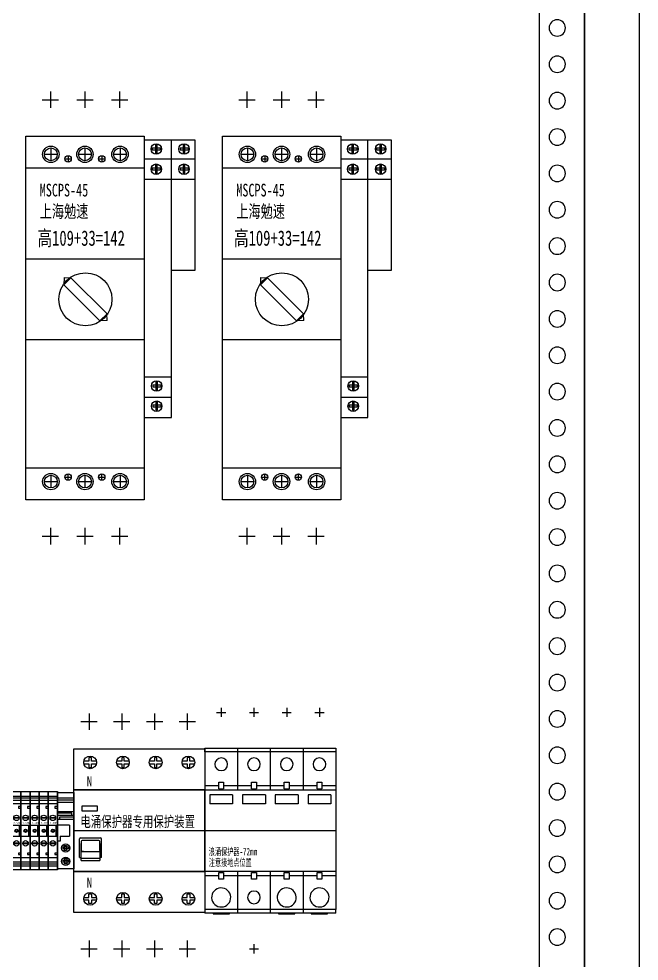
# Model space of a CAD drawing. Extents: x 1560922 to 1561522, y 398421 to 400221.
# Drawn here: x 1561181 to 1561522, y 398803 to 399321 of the extents above; entities that cross this region are included whole.
import ezdxf
from ezdxf.enums import TextEntityAlignment as Align

# ---------------------------------------------------------------- set-up
doc = ezdxf.new("R2010")
doc.units = 0
doc.header["$MEASUREMENT"] = 0
for name, color, linetype in [('dian', 7, 'Continuous'), ('EQUIP-插座', 3, 'Continuous'), ('LY-JS-BJ', 7, 'Continuous'), ('LY-JS-YQJ', 7, 'Continuous'), ('布置图', 20, 'Continuous'), ('注释', 1, 'Continuous'), ('照明平面设备层', 1, 'Continuous')]:
    doc.layers.add(name, color=color, linetype=linetype)
doc.layers.add('LY-二次控制图', color=7, linetype='Continuous', lineweight=18)
doc.styles.add('-宋体', font='', dxfattribs={"width": 0.65})
doc.styles.add('LY-SJ-元器件', font='', dxfattribs={"width": 0.6, "height": 4})
doc.styles.get('-宋体').set_extended_font_data('NSimSun')
doc.styles.get('LY-SJ-元器件').set_extended_font_data('SimSun')

# ---------------------------------------------------------------- blocks, each defined once
blk = doc.blocks.new('UK-2.5 5组')
at = {"layer": 'LY-JS-YQJ'}
for p, q in [((0, 19.03), (5, 19.03)), ((0, 17.96), (5, 17.96)), ((0, 16.73), (5, 16.73)), ((5, 19.03), (10, 19.03)), ((5, 17.96), (10, 17.96)), ((5, 16.73), (10, 16.73)), ((10, 19.03), (15, 19.03)), ((10, 17.96), (15, 17.96)), ((10, 16.73), (15, 16.73)), ((15, 19.03), (20, 19.03)), ((15, 17.96), (20, 17.96)), ((15, 16.73), (20, 16.73)), ((5, 13.21), (3.66, 13.21)), ((3.66, 13.21), (3.66, 12.43)), ((3.66, 12.43), (5, 12.43)), ((5, 12.43), (5, 11.32)), ((10, 13.21), (8.66, 13.21)), ((8.66, 13.21), (8.66, 12.43)), ((8.66, 12.43), (10, 12.43)), ((10, 12.43), (10, 11.32)), ((15, 13.21), (13.66, 13.21)), ((13.66, 13.21), (13.66, 12.43)), ((13.66, 12.43), (15, 12.43)), ((15, 12.43), (15, 11.32)), ((20, 13.21), (18.66, 13.21)), ((18.66, 13.21), (18.66, 12.43)), ((18.66, 12.43), (20, 12.43)), ((0, 3), (5, 3)), ((4.07, 3), (4.07, -3)), ((5, 3), (10, 3)), ((9.07, 3), (9.07, -3)), ((10, 3), (15, 3)), ((14.07, 3), (14.07, -3)), ((15, 3), (20, 3)), ((19.07, 3), (19.07, -3)), ((0, -3), (5, -3)), ((5, -3), (10, -3)), ((10, -3), (15, -3)), ((15, -3), (20, -3)), ((5, -12.33), (3.66, -12.33)), ((3.66, -12.33), (3.66, -13.11)), ((3.66, -13.11), (5, -13.11)), ((10, -12.33), (8.66, -12.33)), ((8.66, -12.33), (8.66, -13.11)), ((8.66, -13.11), (10, -13.11)), ((15, -12.33), (13.66, -12.33)), ((13.66, -12.33), (13.66, -13.11)), ((13.66, -13.11), (15, -13.11)), ((20, -12.33), (18.66, -12.33)), ((18.66, -12.33), (18.66, -13.11)), ((18.66, -13.11), (20, -13.11)), ((0, -17.12), (5, -17.12)), ((0, -18.19), (5, -18.19)), ((0, -19.42), (5, -19.42)), ((5, -17.12), (10, -17.12)), ((5, -18.19), (10, -18.19)), ((5, -19.42), (10, -19.42)), ((10, -17.12), (15, -17.12)), ((10, -18.19), (15, -18.19)), ((10, -19.42), (15, -19.42)), ((15, -17.12), (20, -17.12)), ((15, -18.19), (20, -18.19)), ((15, -19.42), (20, -19.42))]:
    blk.add_line(p, q, dxfattribs=at)
at = {"layer": 'LY-JS-YQJ', "color": 6}
for p, q in [((20, 19.03), (25, 19.03)), ((20, 17.96), (25, 17.96)), ((20, 16.73), (25, 16.73)), ((20, 12.43), (20, 11.32)), ((25, 13.21), (23.66, 13.21)), ((23.66, 13.21), (23.66, 12.43)), ((23.66, 12.43), (25, 12.43)), ((25, 12.43), (25, 11.32)), ((20, 3), (25, 3)), ((24.07, 3), (24.07, -3)), ((20, -3), (25, -3)), ((25, -12.33), (23.66, -12.33)), ((23.66, -12.33), (23.66, -13.11)), ((23.66, -13.11), (25, -13.11)), ((20, -17.12), (25, -17.12)), ((20, -18.19), (25, -18.19)), ((20, -19.42), (25, -19.42))]:
    blk.add_line(p, q, dxfattribs=at)
at = {"layer": 'LY-JS-YQJ'}
for points in [[(0, 21.5), (5, 21.5), (5, -21.5), (0, -21.5)], [(5, 21.5), (10, 21.5), (10, -21.5), (5, -21.5)], [(10, 21.5), (15, 21.5), (15, -21.5), (10, -21.5)], [(15, 21.5), (20, 21.5), (20, -21.5), (15, -21.5)], [(0, 15), (5, 15), (5, -15), (0, -15)], [(5, 15), (10, 15), (10, -15), (5, -15)], [(10, 15), (15, 15), (15, -15), (10, -15)], [(15, 15), (20, 15), (20, -15), (15, -15)], [(1.47, 7.3), (3.53, 7.3), (3.53, 6.79), (1.47, 6.79)], [(6.47, 7.3), (8.53, 7.3), (8.53, 6.79), (6.47, 6.79)], [(11.47, 7.3), (13.53, 7.3), (13.53, 6.79), (11.47, 6.79)], [(16.47, 7.3), (18.53, 7.3), (18.53, 6.79), (16.47, 6.79)], [(1.47, -6.71), (3.53, -6.71), (3.53, -7.23), (1.47, -7.23)], [(6.47, -6.71), (8.53, -6.71), (8.53, -7.23), (6.47, -7.23)], [(11.47, -6.71), (13.53, -6.71), (13.53, -7.23), (11.47, -7.23)], [(16.47, -6.71), (18.53, -6.71), (18.53, -7.23), (16.47, -7.23)]]:
    blk.add_lwpolyline(points, close=True, dxfattribs=at)
at = {"layer": 'LY-JS-YQJ', "color": 6}
for points in [[(20, 21.5), (25, 21.5), (25, -21.5), (20, -21.5)], [(20, 15), (25, 15), (25, -15), (20, -15)], [(21.47, 7.3), (23.53, 7.3), (23.53, 6.79), (21.47, 6.79)], [(21.47, -6.71), (23.53, -6.71), (23.53, -7.23), (21.47, -7.23)]]:
    blk.add_lwpolyline(points, close=True, dxfattribs=at)
at = {"layer": 'LY-JS-YQJ'}
for centre, radius in [((2.5, 7), 1.5), ((7.5, 7), 1.5), ((12.5, 7), 1.5), ((17.5, 7), 1.5), ((2.52, -0.08), 0.879), ((2.52, -0.08), 0.879), ((2.52, -0.08), 0.59), ((7.52, -0.08), 0.879), ((7.52, -0.08), 0.879), ((7.52, -0.08), 0.59), ((12.52, -0.08), 0.879), ((12.52, -0.08), 0.879), ((12.52, -0.08), 0.59), ((17.52, -0.08), 0.879), ((17.52, -0.08), 0.879), ((17.52, -0.08), 0.59), ((2.5, -7), 1.5), ((7.5, -7), 1.5), ((12.5, -7), 1.5), ((17.5, -7), 1.5)]:
    blk.add_circle(centre, radius, dxfattribs=at)
at = {"layer": 'LY-JS-YQJ', "color": 6}
for centre, radius in [((22.5, 7), 1.5), ((22.52, -0.08), 0.879), ((22.52, -0.08), 0.879), ((22.52, -0.08), 0.59), ((22.5, -7), 1.5)]:
    blk.add_circle(centre, radius, dxfattribs=at)
at = {"layer": 'LY-JS-YQJ', "char_height": 1, "width": 2.5692, "attachment_point": 1}
for insert in [(0.91, 4.81), (5.91, 4.81), (10.91, 4.81), (15.91, 4.81)]:
    blk.add_mtext('2.5mm', dxfattribs=dict(at, insert=insert))
at = {"layer": 'LY-JS-YQJ', "color": 6, "insert": (20.91, 4.81), "char_height": 1, "width": 2.5692, "attachment_point": 1}
blk.add_mtext('2.5mm', dxfattribs=at)
blk = doc.blocks.new('端子堵头')
at = {"layer": 'LY-JS-YQJ'}
for p, q in [((0, 39.03), (9, 39.03)), ((0, 37.96), (9, 37.96)), ((0, 36.73), (9, 36.73)), ((0, 35), (0, 24)), ((0, 31.48), (9, 31.48)), ((9, 35), (9, 24)), ((9, 34.58), (9, 33.47)), ((7.97, 30.59), (0, 30.59)), ((0, 29.53), (9, 29.53)), ((0, 27.32), (9, 27.32)), ((1.25, 27.32), (1.25, 28.56)), ((1.25, 28.56), (9, 28.56)), ((7.97, 29.53), (7.97, 30.59)), ((6.66, 24), (0, 24)), ((6.66, 24), (6.66, 18)), ((1.59, 18), (1.59, 15.27)), ((1.59, 18), (6.66, 18)), ((1.59, 15.27), (0, 15.27))]:
    blk.add_line(p, q, dxfattribs=at)
for points in [[(0, 42), (9, 42), (9, 0), (0, 0)], [(3.2, 12.05), (6.01, 12.05), (6.01, 10.99), (3.2, 10.99)], [(5.06, 12.84), (5.06, 10.03), (3.99, 10.03), (3.99, 12.84)], [(5.13, 5.6), (5.13, 2.79), (4.06, 2.79), (4.06, 5.6)], [(3.2, 4.76), (6.01, 4.76), (6.01, 3.69), (3.2, 3.69)]]:
    blk.add_lwpolyline(points, close=True, dxfattribs=at)
for centre in [(4.54, 11.43), (4.54, 4.14)]:
    blk.add_circle(centre, 2.23, dxfattribs=at)
blk = doc.blocks.new('浪涌保护器 72mm-2022.1')
at = {"color": 1, "linetype": 'ByBlock'}
for p, q in [((9, 67.5), (9, 62.5)), ((27, 67.5), (27, 62.5)), ((45, 67.5), (45, 62.5)), ((63, 67.5), (63, 62.5)), ((6.5, 65), (11.5, 65)), ((24.5, 65), (29.5, 65)), ((42.5, 65), (47.5, 65)), ((60.5, 65), (65.5, 65)), ((0, 0), (72, 0)), ((24.5, -65), (29.5, -65)), ((27, -62.5), (27, -67.5))]:
    blk.add_line(p, q, dxfattribs=at)
at = {"color": 0, "linetype": 'Continuous', "lineweight": 25}
for p, q in [((0, 43.3), (0, 45.3)), ((0, 45.3), (18, 45.3)), ((0, 43.3), (0, 22.5)), ((18, 43.3), (0, 43.3)), ((18, 45.3), (18, 22.5)), ((18, 45.3), (36, 45.3)), ((36, 43.3), (18, 43.3)), ((36, 45.3), (54, 45.3)), ((36, 45.3), (36, 22.5)), ((54, 43.3), (36, 43.3)), ((54, 45.3), (72, 45.3)), ((54, 45.3), (54, 22.5)), ((72, 43.3), (54, 43.3)), ((72, 45.3), (72, 43.3)), ((72, 43.3), (72, 22.5)), ((7.65, 23), (7.65, 26.65)), ((7.65, 26.65), (10.35, 26.65)), ((10.35, 26.65), (10.35, 23)), ((25.65, 26.65), (28.35, 26.65)), ((25.65, 23), (25.65, 26.65)), ((28.35, 26.65), (28.35, 23)), ((43.65, 23), (43.65, 26.65)), ((43.65, 26.65), (46.35, 26.65)), ((46.35, 26.65), (46.35, 23)), ((61.65, 23), (61.65, 26.65)), ((61.65, 26.65), (64.35, 26.65)), ((64.35, 26.65), (64.35, 23)), ((7.65, 24.65), (0, 24.65)), ((18, 24.65), (10.35, 24.65)), ((25.65, 24.65), (18, 24.65)), ((36, 24.65), (28.35, 24.65)), ((43.65, 24.65), (36, 24.65)), ((54, 24.65), (46.35, 24.65)), ((61.65, 24.65), (54, 24.65)), ((72, 24.65), (64.35, 24.65)), ((15.3, 19.65), (2.7, 19.65)), ((2.7, 19.65), (2.7, 14.65)), ((15.3, 19.65), (15.3, 14.65)), ((33.3, 19.65), (20.7, 19.65)), ((20.7, 19.65), (20.7, 14.65)), ((33.3, 19.65), (33.3, 14.65)), ((51.3, 19.65), (38.7, 19.65)), ((38.7, 19.65), (38.7, 14.65)), ((51.3, 19.65), (51.3, 14.65)), ((69.3, 19.65), (56.7, 19.65)), ((56.7, 19.65), (56.7, 14.65)), ((69.3, 19.65), (69.3, 14.65)), ((15.3, 14.65), (2.7, 14.65)), ((33.3, 14.65), (20.7, 14.65)), ((51.3, 14.65), (38.7, 14.65)), ((69.3, 14.65), (56.7, 14.65)), ((0, -22.5), (0, -43.3)), ((0, -24.65), (7.65, -24.65)), ((7.65, -26.65), (7.65, -23)), ((10.35, -23), (10.35, -26.65)), ((10.35, -24.65), (18, -24.65)), ((18, -22.5), (18, -45.3)), ((18, -24.65), (25.65, -24.65)), ((25.65, -26.65), (25.65, -23)), ((28.35, -23), (28.35, -26.65)), ((28.35, -24.65), (36, -24.65)), ((36, -22.5), (36, -45.3)), ((36, -24.65), (43.65, -24.65)), ((43.65, -26.65), (43.65, -23)), ((46.35, -23), (46.35, -26.65)), ((46.35, -24.65), (54, -24.65)), ((54, -22.5), (54, -45.3)), ((54, -24.65), (61.65, -24.65)), ((61.65, -26.65), (61.65, -23)), ((64.35, -23), (64.35, -26.65)), ((64.35, -24.65), (72, -24.65)), ((72, -22.5), (72, -43.3)), ((10.35, -26.65), (7.65, -26.65)), ((28.35, -26.65), (25.65, -26.65)), ((46.35, -26.65), (43.65, -26.65)), ((64.35, -26.65), (61.65, -26.65)), ((0, -43.3), (0, -45.3)), ((18, -43.3), (0, -43.3)), ((18, -45.3), (0, -45.3)), ((4.5, -45.3), (4.5, -45.8)), ((4.5, -45.8), (13.5, -45.8)), ((13.5, -45.8), (13.5, -45.3)), ((36, -43.3), (18, -43.3)), ((36, -45.3), (18, -45.3)), ((54, -43.3), (36, -43.3)), ((54, -45.3), (36, -45.3)), ((40.5, -45.3), (40.5, -45.8)), ((40.5, -45.8), (49.5, -45.8)), ((49.5, -45.8), (49.5, -45.3)), ((72, -43.3), (54, -43.3)), ((72, -45.3), (54, -45.3)), ((58.5, -45.3), (58.5, -45.8)), ((58.5, -45.8), (67.5, -45.8)), ((67.5, -45.8), (67.5, -45.3)), ((72, -45.3), (72, -43.3))]:
    blk.add_line(p, q, dxfattribs=at)
at = {"color": 0}
for p, q in [((7.65, 23), (10.35, 23)), ((25.65, 23), (28.35, 23)), ((43.65, 23), (46.35, 23)), ((61.65, 23), (64.35, 23)), ((7.65, -23), (10.35, -23)), ((25.65, -23), (28.35, -23)), ((43.65, -23), (46.35, -23)), ((61.65, -23), (64.35, -23))]:
    blk.add_line(p, q, dxfattribs=at)
at = {"color": 0, "linetype": 'ByBlock'}
blk.add_lwpolyline([(0, 22.5), (72, 22.5), (72, -22.5), (0, -22.5)], close=True, dxfattribs=at)
at = {"color": 0, "linetype": 'Continuous', "lineweight": 25}
for centre, radius, start, end in [((9, 36.52), 3.5, 0, 180), ((9, 36.52), 3.5, 180, 0), ((27, 36.52), 3.5, 0, 180), ((27, 36.52), 3.5, 180, 0), ((45, 36.52), 3.5, 0, 180), ((45, 36.52), 3.5, 180, 0), ((63, 36.52), 3.5, 0, 180), ((63, 36.52), 3.5, 180, 0), ((9, -36.75), 5.25, 93.0713, 273.0713), ((9, -36.75), 5.25, 273.0713, 93.0713), ((27, -36.75), 3.5, 0, 180), ((45, -36.75), 5.25, 93.0713, 273.0713), ((45, -36.75), 5.25, 273.0713, 93.0713), ((63, -36.75), 5.25, 93.0713, 273.0713), ((63, -36.75), 5.25, 273.0713, 93.0713), ((27, -36.75), 3.5, 180, 0)]:
    blk.add_arc(centre, radius, start, end, dxfattribs=at)
at = {"color": 4, "linetype": 'ByBlock', "style": 'LY-SJ-元器件', "width": 0.6}
for s, p in [('浪涌保护器-72mm', (2.21, -13.55)), ('注意接地点位置', (2.21, -19.51))]:
    blk.add_text(s, height=4, dxfattribs=at).set_placement(p)
blk = doc.blocks.new('A$C621cb95d')
at = {"color": 0}
for p, q in [((93, -2.25), (65, -2.25)), ((10.25, -10), (17.25, -10)), ((13.75, -6.5), (13.75, -13.5)), ((29, -10), (36, -10)), ((32.5, -6.5), (32.5, -13.5)), ((48.25, -10), (55.25, -10)), ((51.75, -6.5), (51.75, -13.5)), ((65, -12.5), (93, -12.5)), ((0, -17.5), (65, -17.5)), ((65, -23.58), (93, -23.58)), ((0, -67.5), (65, -67.5)), ((21.04, -77.83), (20.87, -81.76)), ((21.04, -77.83), (24.76, -77.87)), ((44.67, -101.44), (44.6, -97.71)), ((44.67, -101.44), (40.74, -101.63)), ((65, -112), (0, -112)), ((65, -132.31), (80, -132.31)), ((65, -143.49), (80, -143.49)), ((0, -182.5), (65, -182.5)), ((13.75, -186.5), (13.75, -193.5)), ((32.5, -186.5), (32.5, -193.5)), ((51.75, -186.5), (51.75, -193.5)), ((10.25, -190), (17.25, -190)), ((29, -190), (36, -190)), ((48.25, -190), (55.25, -190))]:
    blk.add_line(p, q, dxfattribs=at)
at = {"color": 1}
for p, q in [((21.65, -12.5), (24.85, -12.5)), ((23.25, -10.9), (23.25, -14.1)), ((40.15, -12.5), (43.35, -12.5)), ((41.75, -10.9), (41.75, -14.1)), ((23.25, -189.1), (23.25, -185.9)), ((41.75, -189.1), (41.75, -185.9)), ((21.65, -187.5), (24.85, -187.5)), ((40.15, -187.5), (43.35, -187.5))]:
    blk.add_line(p, q, dxfattribs=at)
at = {"color": 0}
for points in [[(0, 0), (65, 0), (65, -200), (0, -200)], [(72.11, -9.39), (72.11, -4.81), (71.22, -4.81), (71.22, -9.39)], [(87.38, -9.39), (87.38, -4.81), (86.48, -4.81), (86.48, -9.39)], [(69.5, -7.47), (74.07, -7.47), (74.07, -6.58), (69.5, -6.58)], [(84.76, -7.47), (89.33, -7.47), (89.33, -6.58), (84.76, -6.58)], [(69.5, -18.55), (74.07, -18.55), (74.07, -17.66), (69.5, -17.66)], [(72.11, -20.46), (72.11, -15.89), (71.22, -15.89), (71.22, -20.46)], [(84.76, -18.55), (89.33, -18.55), (89.33, -17.66), (84.76, -17.66)], [(87.38, -20.46), (87.38, -15.89), (86.48, -15.89), (86.48, -20.46)], [(24.76, -77.87), (44.63, -97.74), (40.74, -101.63), (20.87, -81.76)], [(69.72, -137.81), (74.29, -137.81), (74.29, -136.91), (69.72, -136.91)], [(72.33, -139.72), (72.33, -135.15), (71.44, -135.15), (71.44, -139.72)], [(69.72, -148.88), (74.29, -148.88), (74.29, -147.99), (69.72, -147.99)], [(72.33, -150.79), (72.33, -146.22), (71.44, -146.22), (71.44, -150.79)]]:
    blk.add_lwpolyline(points, close=True, dxfattribs=at)
for points in [[(65, -154.68), (80, -154.68), (80, -2.25)], [(80, -73.75), (93, -73.75), (93, -2.25)]]:
    blk.add_lwpolyline(points, dxfattribs=at)
for centre, radius in [((71.68, -7.1), 2.89), ((86.94, -7.1), 2.89), ((13.75, -10), 4.5), ((13.75, -10), 3.5), ((32.5, -10), 4.5), ((32.5, -10), 3.5), ((51.75, -10), 4.5), ((51.75, -10), 3.5), ((71.68, -18.18), 2.89), ((86.94, -18.18), 2.89), ((32.75, -89.75), 14.59), ((71.9, -137.43), 2.89), ((71.9, -148.51), 2.89), ((13.75, -190), 4.5), ((13.75, -190), 3.5), ((32.5, -190), 4.5), ((32.5, -190), 3.5), ((51.75, -190), 4.5), ((51.75, -190), 3.5)]:
    blk.add_circle(centre, radius, dxfattribs=at)
at = {"layer": 'EQUIP-插座', "color": 1}
for p, q in [((13.5, 24.5), (13.5, 15.5)), ((32.5, 24.5), (32.5, 15.5)), ((51.5, 24.5), (51.5, 15.5)), ((9, 20), (18, 20)), ((28, 20), (37, 20)), ((47, 20), (56, 20)), ((13.5, -215.5), (13.5, -224.5)), ((32.5, -215.5), (32.5, -224.5)), ((51.5, -215.5), (51.5, -224.5)), ((9, -220), (18, -220)), ((28, -220), (37, -220)), ((47, -220), (56, -220))]:
    blk.add_line(p, q, dxfattribs=at)
at = {"layer": 'EQUIP-插座', "color": 4}
for centre in [(23.25, -12.5), (41.75, -12.5), (23.25, -187.5), (41.75, -187.5)]:
    blk.add_circle(centre, 1.75, dxfattribs=at)
at = {"color": 1, "style": '-宋体', "width": 0.7}
for s, height, p in [('MSCPS-45', 7, (7.64, -33.19)), ('上海勉速', 7, (7.64, -44.85)), ('高109+33=142', 8.4, (6.41, -60.28))]:
    blk.add_text(s, height=height, dxfattribs=at).set_placement(p)
blk = doc.blocks.new('KB0-MSCPS-45上海勉速-2024.1')
at = {"layer": '注释', "color": 6}
for centre in [(23.25, 192.5), (41.75, 192.5), (23.25, 17.5), (41.75, 17.5)]:
    blk.add_circle(centre, 1.75, dxfattribs=at)
at = {"color": 0}
blk.add_blockref('A$C621cb95d', (0, 205), dxfattribs=at)
blk = doc.blocks.new('后备保护-72mm-2022.1')
at = {"color": 1}
for p, q in [((8.37, 64.5), (8.37, 55.5)), ((26.37, 64.5), (26.37, 55.5)), ((44.37, 64.5), (44.37, 55.5)), ((62.37, 64.5), (62.37, 55.5)), ((3.87, 60), (12.87, 60)), ((21.87, 60), (30.87, 60)), ((39.87, 60), (48.87, 60)), ((57.87, 60), (66.87, 60)), ((8.37, -60.5), (8.37, -69.5)), ((26.37, -60.5), (26.37, -69.5)), ((44.37, -60.5), (44.37, -69.5)), ((62.37, -60.5), (62.37, -69.5)), ((3.87, -65), (12.87, -65)), ((21.87, -65), (30.87, -65)), ((39.87, -65), (48.87, -65)), ((57.87, -65), (66.87, -65))]:
    blk.add_line(p, q, dxfattribs=at)
at = {"color": 0}
for p, q in [((3.11, -14.72), (3.11, -4.45)), ((3.5, -3.96), (14.73, -3.96)), ((15.23, -14.72), (15.23, -4.46)), ((4.05, -5.96), (4.05, -10.98)), ((4.05, -16.39), (4.05, -7.09)), ((13.75, -5.46), (4.55, -5.46)), ((14.25, -10.98), (14.25, -5.96)), ((14.25, -7.09), (14.25, -16.39)), ((3.11, -14.72), (4.05, -14.72)), ((4.05, -11.45), (14.25, -11.45)), ((5.39, -11.45), (4.05, -11.45)), ((4.05, -15.09), (14.25, -15.09)), ((15.23, -14.72), (14.25, -14.72)), ((4.05, -16.39), (14.25, -16.39))]:
    blk.add_line(p, q, dxfattribs=at)
for points in [[(8.32, 38.18), (5.57, 38.18)], [(5.57, 36.82), (8.32, 36.82)], [(9.68, 38.18), (9.68, 40.13), (8.32, 40.13), (8.32, 38.18)], [(8.32, 36.82), (8.32, 34.79), (9.68, 34.79), (9.68, 36.82)], [(12.43, 38.18), (9.68, 38.18)], [(9.68, 36.82), (12.43, 36.82)], [(26.32, 38.18), (23.57, 38.18)], [(23.57, 36.82), (26.32, 36.82)], [(27.68, 38.18), (27.68, 40.13), (26.32, 40.13), (26.32, 38.18)], [(26.32, 36.82), (26.32, 34.79), (27.68, 34.79), (27.68, 36.82)], [(30.43, 38.18), (27.68, 38.18)], [(27.68, 36.82), (30.43, 36.82)], [(44.32, 38.18), (41.57, 38.18)], [(41.57, 36.82), (44.32, 36.82)], [(45.68, 38.18), (45.68, 40.13), (44.32, 40.13), (44.32, 38.18)], [(44.32, 36.82), (44.32, 34.79), (45.68, 34.79), (45.68, 36.82)], [(48.43, 38.18), (45.68, 38.18)], [(45.68, 36.82), (48.43, 36.82)], [(62.32, 38.18), (59.57, 38.18)], [(59.57, 36.82), (62.32, 36.82)], [(63.68, 38.18), (63.68, 40.13), (62.32, 40.13), (62.32, 38.18)], [(62.32, 36.82), (62.32, 34.79), (63.68, 34.79), (63.68, 36.82)], [(66.43, 38.18), (63.68, 38.18)], [(63.68, 36.82), (66.43, 36.82)], [(8.32, -36.82), (8.32, -34.79), (9.68, -34.79), (9.68, -36.82)], [(26.32, -36.82), (26.32, -34.79), (27.68, -34.79), (27.68, -36.82)], [(44.32, -36.82), (44.32, -34.79), (45.68, -34.79), (45.68, -36.82)], [(62.32, -36.82), (62.32, -34.79), (63.68, -34.79), (63.68, -36.82)], [(5.57, -36.82), (8.32, -36.82)], [(8.32, -38.18), (5.57, -38.18)], [(9.68, -38.18), (9.68, -40.13), (8.32, -40.13), (8.32, -38.18)], [(9.68, -36.82), (12.43, -36.82)], [(12.43, -38.18), (9.68, -38.18)], [(23.57, -36.82), (26.32, -36.82)], [(26.32, -38.18), (23.57, -38.18)], [(27.68, -38.18), (27.68, -40.13), (26.32, -40.13), (26.32, -38.18)], [(27.68, -36.82), (30.43, -36.82)], [(30.43, -38.18), (27.68, -38.18)], [(41.57, -36.82), (44.32, -36.82)], [(44.32, -38.18), (41.57, -38.18)], [(45.68, -38.18), (45.68, -40.13), (44.32, -40.13), (44.32, -38.18)], [(45.68, -36.82), (48.43, -36.82)], [(48.43, -38.18), (45.68, -38.18)], [(59.57, -36.82), (62.32, -36.82)], [(62.32, -38.18), (59.57, -38.18)], [(63.68, -38.18), (63.68, -40.13), (62.32, -40.13), (62.32, -38.18)], [(63.68, -36.82), (66.43, -36.82)], [(66.43, -38.18), (63.68, -38.18)]]:
    blk.add_lwpolyline(points)
for centre in [(9, 37.5), (27, 37.5), (45, 37.5), (63, 37.5), (9, -37.5), (27, -37.5), (45, -37.5), (63, -37.5)]:
    blk.add_circle(centre, 3.5)
for centre, start, end in [((3.61, -4.45), 90, 180), ((14.73, -4.46), 0, 90), ((4.55, -5.96), 90, 180), ((13.75, -5.96), 0, 90)]:
    blk.add_arc(centre, 0.5, start, end, dxfattribs=at)
at = {"layer": 'dian', "color": 0, "ltscale": 0.5}
for points in [[(0, 45), (72, 45), (72, 22.5), (0, 22.5)], [(72, -22.5), (0, -22.5), (0, 22.5), (72, 22.5)], [(4.63, 13.63), (12.84, 13.63), (12.84, 10.63), (4.63, 10.63)], [(0, -22.5), (72, -22.5), (72, -45), (0, -45)]]:
    blk.add_lwpolyline(points, close=True, dxfattribs=at)
at = {"layer": '照明平面设备层'}
blk.add_line((0, 0), (72, 0), dxfattribs=at)
at = {"style": '-宋体', "width": 0.8}
for p in [(7.13, 24.44), (7.13, -31.32)]:
    blk.add_text('N', height=5.47, dxfattribs=at).set_placement(p)
at = {"color": 0, "style": '-宋体', "width": 0.7}
blk.add_text('电涌保护器专用保护装置', height=6, dxfattribs=at).set_placement((35.13, 1.99), align=Align.CENTER)
blk = doc.blocks.new('*U23')
at = {"layer": 'LY-JS-BJ', "color": 6}
blk.add_circle((0, 0), 4.5, dxfattribs=at)
blk = doc.blocks.new('*U24')
at = {"layer": 'LY-JS-BJ', "color": 0, "linetype": 'ByBlock', "lineweight": -2, "transparency": 16777216}
for p in [(0, -780), (0, -800), (0, -820), (0, -840), (0, -860), (0, -880), (0, -900), (0, -920), (0, -940), (0, -960), (0, -980), (0, -1000), (0, -1020), (0, -1040), (0, -1060), (0, -1080), (0, -1100), (0, -1120), (0, -1140), (0, -1160), (0, -1180), (0, -1200), (0, -1220), (0, -1240), (0, -1260), (0, -1280)]:
    blk.add_blockref('*U23', p, dxfattribs=at)

msp = doc.modelspace()

# ---------------------------------------------------------------- linework, layer by layer
at = {"layer": 'LY-JS-BJ', "color": 6, "ltscale": 50}
msp.add_lwpolyline([(1561492.18, 400166.01), (1561492.18, 398421.01)], dxfattribs=at)
at = {"layer": 'LY-JS-BJ', "color": 6, "lineweight": -3}
msp.add_lwpolyline([(1561467.18, 400106.01), (1561467.18, 398506.01), (1561492.18, 398506.01), (1561492.18, 400106.01)], close=True, dxfattribs=at)
at = {"layer": '布置图', "ltscale": 50}
msp.add_lwpolyline([(1560922.18, 400221.01), (1561522.18, 400221.01), (1561522.18, 398421.01), (1560922.18, 398421.01)], close=True, dxfattribs=at)

# ---------------------------------------------------------------- block references
at = {"color": 6}
for name, p in [('KB0-MSCPS-45上海勉速-2024.1', (1561185.18, 399051.51)), ('KB0-MSCPS-45上海勉速-2024.1', (1561293.18, 399051.51)), ('浪涌保护器 72mm-2022.1', (1561283.53, 398874.57)), ('后备保护-72mm-2022.1', (1561211.53, 398874.57))]:
    msp.add_blockref(name, p, dxfattribs=at)
at = {"layer": 'LY-JS-BJ', "color": 6, "lineweight": -3, "xscale": -1}
msp.add_blockref('*U24', (1561477.18, 400096.01), dxfattribs=at)
at = {"layer": 'LY-二次控制图', "color": 6, "lineweight": -3}
for name, p in [('UK-2.5 5组', (1561177.53, 398874.57)), ('端子堵头', (1561202.53, 398853.57))]:
    msp.add_blockref(name, p, dxfattribs=at)

doc.saveas('drawing.dxf')
